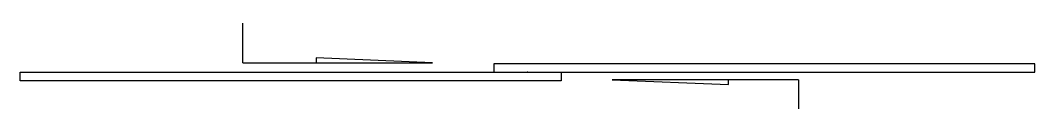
# Model space of a CAD drawing. Header units: millimetres. Extents: x -750 to 750, y -54 to 72.
import ezdxf

# ---------------------------------------------------------------- set-up
doc = ezdxf.new("R2010")
doc.units = ezdxf.units.MM
doc.layers.add('Sunac_Gridline_Glass', color=134, linetype='Continuous')

# ---------------------------------------------------------------- blocks, each defined once
blk = doc.blocks.new('RCArray')
at = {"layer": 'Sunac_Gridline_Glass'}
for p, q in [((-297.4, 19.8), (-297.4, 12.6)), ((-125.4, 12.6), (-297.4, 19.8)), ((-405.7, 12.6), (-125.4, 12.6)), ((140.3, -12.4), (312.4, -19.7)), ((416, -12.4), (140.3, -12.4)), ((312.4, -19.7), (312.4, -12.4))]:
    blk.add_line(p, q, dxfattribs=at)

msp = doc.modelspace()

# ---------------------------------------------------------------- linework, layer by layer
msp.add_point((0, 0))
at = {"layer": 'Sunac_Gridline_Glass'}
for p, q in [((-420.8, 13.9), (-420.8, 72.3)), ((-750, 0), (50, 0)), ((-750, -12.5), (-750, 0)), ((750, 12.5), (-50, 12.5)), ((-50, 12.5), (-50, 0)), ((-50, 0), (750, 0)), ((50, 0), (50, -12.5)), ((750, 0), (750, 12.5)), ((50, -12.5), (-750, -12.5)), ((400.8, -11.1), (400.8, -53.8))]:
    msp.add_line(p, q, dxfattribs=at)

# ---------------------------------------------------------------- block references
msp.add_blockref('RCArray', (-15.1, 1.4))

doc.saveas('drawing.dxf')
